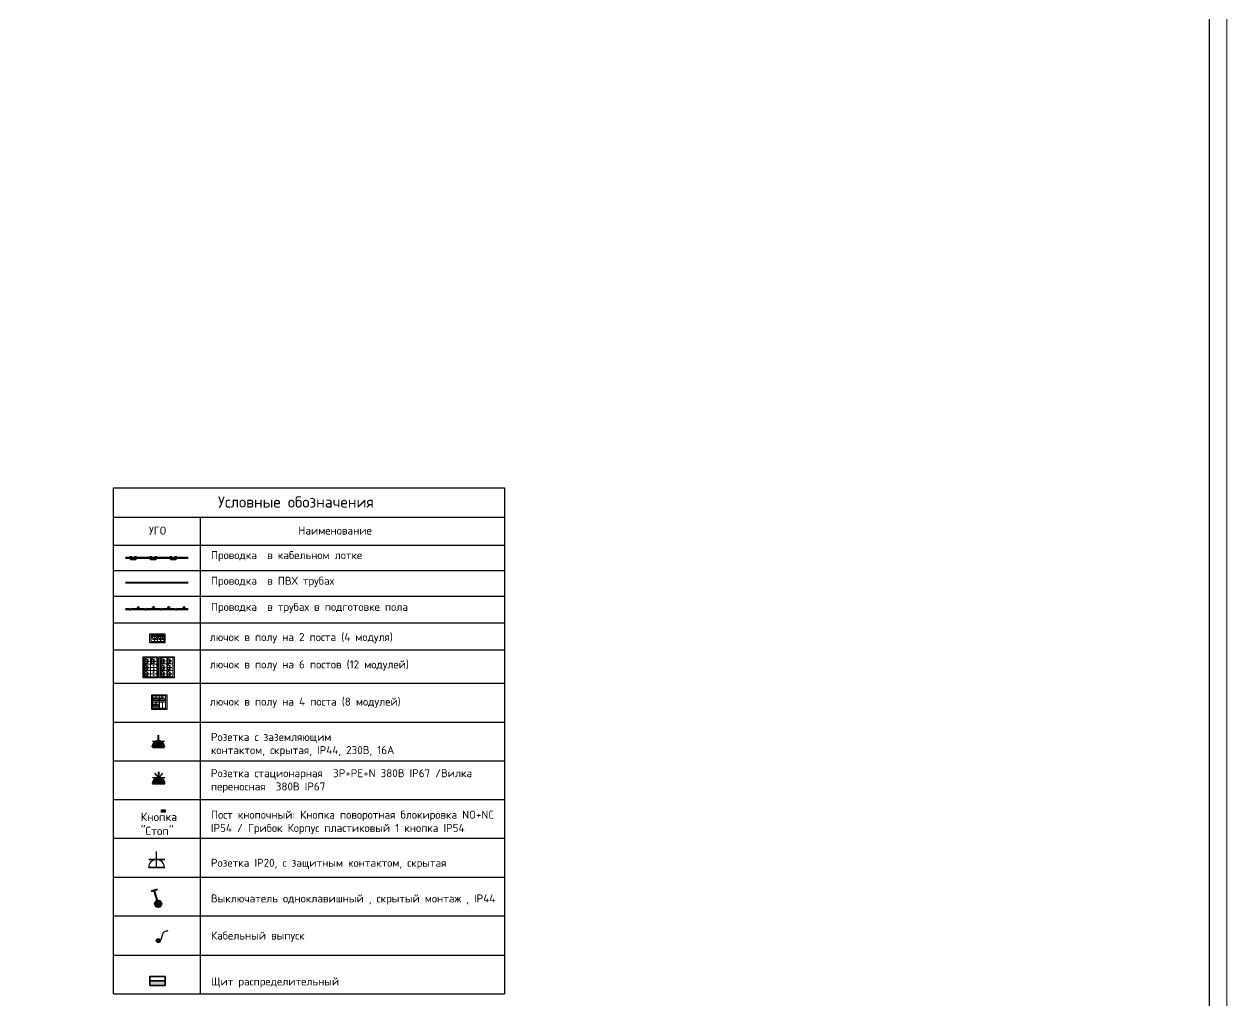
# Model space of a CAD drawing. Header units: millimetres. Extents: x -32 to 417638015, y -35 to 175284279.
# Drawn here: x 104809 to 138950, y 48876 to 76612 of the extents above; entities that cross this region are included whole.
import ezdxf
from ezdxf.enums import TextEntityAlignment as Align

# ---------------------------------------------------------------- set-up
doc = ezdxf.new("R2010")
doc.units = ezdxf.units.MM
for name, color, linetype in [('PDF _!!ОБН', 5, 'Continuous'), ('PDF __ЭМ_гофра', 5, 'Continuous'), ('PDF __ЭМ_Кабельный вывод', 1, 'Continuous'), ('PDF __ЭМ_Розетки быт', 5, 'Continuous'), ('PDF _SHTAMPS', 7, 'Continuous'), ('PDF _СС_розетки', 7, 'Continuous'), ('PDF _Текст', 7, 'Continuous'), ('PDF _ЭОМ_Щит', 5, 'Continuous'), ('RAMKA', 7, 'Continuous'), ('ВНУТРЯНКА', 1, 'Continuous')]:
    doc.layers.add(name, color=color, linetype=linetype)
for name, color, linetype, true_color in [('PDF __ЭМ_В полу', 7, 'Continuous', 0x952500), ('PDF __ЭМ_Лоток', 7, 'Continuous', 0x0000b8), ('PDF __ЭМ_розетки', 7, 'Continuous', 0x0000dd), ('PDF __ЭМ_Розетки комп', 7, 'Continuous', 0x545454), ('PDF _ЭОМ _розетки', 7, 'Continuous', 0xeb0000)]:
    doc.layers.add(name, color=color, linetype=linetype, true_color=true_color)
doc.layers.add('Электро', color=250, linetype='Continuous', lineweight=25)
doc.layers.add('ЭОМ_Кабель для СУП', color=150, linetype='Continuous', lineweight=9)
doc.styles.add('ELine', font='txt.shx')
doc.styles.add('PDF ISOCPEUR', font='isocpeur.ttf')
doc.styles.add('RAMKA', font='isocpeur.ttf', dxfattribs={"oblique": 15, "height": 5})
doc.styles.get("Standard").update_dxf_attribs({"font": 'arial.ttf'})
doc.linetypes.add('TRAY', pattern='A,12.119257,["_",ELine,S=4.5,R=90,X=0,Y=-1.555839],0.750382,["_",ELine,S=4.5,R=0,X=0,Y=-0.805849],1.314849,["_",ELine,S=4.5,R=0,X=0,Y=-0.805849],2.250029,["_",ELine,S=4.5,R=90,X=0,Y=-1.555839],13.565483', length=30)

# ---------------------------------------------------------------- blocks, each defined once
blk = doc.blocks.new('*U1106')
at = {"lineweight": 5, "transparency": 33554687}
blk.add_lwpolyline([(0, 0), (0, 841), (1189, 841), (1189, 0)], close=True, dxfattribs=at)
at = {"lineweight": 30, "transparency": 33554687}
blk.add_lwpolyline([(20, 5), (20, 836), (1184, 836), (1184, 5)], close=True, dxfattribs=at)
at = {"transparency": 33554687, "style": 'RAMKA', "oblique": 15, "width": 0.9}
for tag, height, p in [('СТРАНИЦА', 0.00025, (1184, 836)), ('ДАТА1', 2.5, (1059, 32.5)), ('ДАТА2', 2.5, (1059, 27.5)), ('СТАДИЯ', 2.5, (1141.5, 25)), ('ЛИСТ', 2.5, (1156.5, 25)), ('ЛИСТОВ', 2.5, (1174, 25)), ('ДАТА3', 2.5, (1059, 22.5)), ('ДАТА4', 2.5, (1059, 17.5)), ('ДАТА5', 2.5, (1059, 12.5)), ('ДАТА6', 2.5, (1059, 7.5))]:
    blk.add_attdef(tag, text='', height=height, dxfattribs=at).set_placement(p, align=Align.MIDDLE_CENTER)
at = {"transparency": 33554687, "style": 'RAMKA', "oblique": 15, "width": 0.9, "flags": 8}
blk.add_attdef('ШИФР', text='', height=5, dxfattribs=at).set_placement((1124, 55), align=Align.MIDDLE_CENTER)
at = {"transparency": 33554687, "style": 'RAMKA', "oblique": 15, "width": 0.9}
for tag, p in [('ДОЛЖНОСТЬ1', (1000, 32.5)), ('ФИО1', (1020, 32.5)), ('ДОЛЖНОСТЬ2', (1000, 27.5)), ('ФИО2', (1020, 27.5)), ('ДОЛЖНОСТЬ3', (1000, 22.5)), ('ФИО3', (1020, 22.5)), ('ДОЛЖНОСТЬ4', (1000, 17.5)), ('ФИО4', (1020, 17.5)), ('ДОЛЖНОСТЬ5', (1000, 12.5)), ('ФИО5', (1020, 12.5)), ('ДОЛЖНОСТЬ6', (1000, 7.5)), ('ФИО6', (1020, 7.5))]:
    blk.add_attdef(tag, text='', height=2.5, dxfattribs=at).set_placement(p, align=Align.MIDDLE_LEFT)
at = {"lineweight": 5, "transparency": 33554687, "oblique": 15, "width": 0.9}
for tag, flags, p in [('НАИМЕНОВАНИЕ', 128, (1099, 12.5)), ('КОМПАНИЯ', 150, (1159, 12.5)), ('КОМПЛЕКТ', 170, (1099, 27.5))]:
    blk.add_attdef(tag, text='', height=2.5, dxfattribs=dict(at, flags=flags)).set_placement(p, align=Align.MIDDLE_CENTER)
at = {"transparency": 33554687, "style": 'RAMKA', "oblique": 15, "width": 0.9, "flags": 8}
blk.add_attdef('ФОРМАТЛИСТА', text='', height=2.5, dxfattribs=at).set_placement((1155, 2.5), align=Align.MIDDLE_LEFT)
at = {"lineweight": 9, "transparency": 33554687, "oblique": 15, "width": 0.9, "flags": 26}
blk.add_attdef('ОБЪЕКТ', text='', height=2.5, dxfattribs=at).set_placement((1124, 42.5), align=Align.MIDDLE_CENTER)
blk = doc.blocks.new('Блок из 6 розеток .')
at = {"layer": 'PDF _СС_розетки', "linetype": 'Continuous', "lineweight": 20, "transparency": 33554687}
for points in [[(-391, 566), (-213, 566), (-213, 388), (-391, 388)], [(-391, 388), (-213, 388), (-213, 205), (-391, 205)], [(-391, 388), (-213, 388), (-213, 205), (-391, 205)], [(-391, 205), (-213, 205), (-213, 22), (-391, 22)]]:
    blk.add_lwpolyline(points, close=True, dxfattribs=at)
at = {"layer": 'PDF _ЭОМ _розетки', "color": 3, "linetype": 'Continuous', "lineweight": 25, "transparency": 33554687}
blk.add_lwpolyline([(0, 0), (-422, 0), (-422, 596), (0, 596)], close=True, dxfattribs=at)
at = {"layer": 'PDF _ЭОМ _розетки', "color": 7, "linetype": 'Continuous', "lineweight": 20, "transparency": 33554687}
for points in [[(-36, 388), (-213, 388), (-213, 566), (-36, 566)], [(-36, 205), (-213, 205), (-213, 388), (-36, 388)], [(-36, 22), (-213, 22), (-213, 205), (-36, 205)]]:
    blk.add_lwpolyline(points, close=True, dxfattribs=at)
at = {"layer": 'ВНУТРЯНКА', "color": 5, "lineweight": 30, "ltscale": 100, "transparency": 33554687}
for p, q in [((-307, 428), (-307, 555)), ((-307, 428), (-307, 555)), ((-307, 245), (-307, 373)), ((-307, 245), (-307, 373)), ((-129, 428), (-129, 555)), ((-129, 428), (-129, 555)), ((-129, 245), (-129, 373)), ((-129, 245), (-129, 373)), ((-307, 62), (-307, 190)), ((-307, 62), (-307, 190)), ((-129, 62), (-129, 190)), ((-129, 62), (-129, 190))]:
    blk.add_line(p, q, dxfattribs=at)
at = {"layer": 'Электро', "color": 5, "lineweight": 30, "transparency": 33554687}
for p, q in [((-240, 486), (-360, 486)), ((-240, 486), (-360, 486)), ((-240, 554), (-240, 419)), ((-240, 554), (-240, 419)), ((-240, 371), (-240, 236)), ((-240, 371), (-240, 236)), ((-62, 486), (-182, 486)), ((-62, 486), (-182, 486)), ((-62, 554), (-62, 419)), ((-62, 554), (-62, 419)), ((-62, 371), (-62, 236)), ((-62, 371), (-62, 236)), ((-240, 304), (-360, 304)), ((-240, 304), (-360, 304)), ((-240, 121), (-360, 121)), ((-240, 121), (-360, 121)), ((-240, 188), (-240, 53)), ((-240, 188), (-240, 53)), ((-62, 304), (-182, 304)), ((-62, 304), (-182, 304)), ((-62, 121), (-182, 121)), ((-62, 121), (-182, 121)), ((-62, 188), (-62, 53)), ((-62, 188), (-62, 53))]:
    blk.add_line(p, q, dxfattribs=at)
for centre in [(-240, 486), (-239, 486), (-240, 304), (-239, 304), (-62, 486), (-62, 486), (-62, 304), (-62, 304), (-240, 121), (-239, 121), (-62, 121), (-62, 121)]:
    blk.add_ellipse(centre, major_axis=(47.6, 47.6), ratio=1, start_param=0.787621, end_param=3.924768, dxfattribs=at)
blk = doc.blocks.new('Люк на 2 места')
at = {"layer": 'PDF _ЭОМ _розетки', "color": 3, "linetype": 'Continuous', "lineweight": 25, "transparency": 33554687}
blk.add_lwpolyline([(0, 255), (0, 0), (-422, 0), (-422, 255)], close=True, dxfattribs=at)
at = {"layer": 'PDF _ЭОМ _розетки', "color": 7, "linetype": 'Continuous', "lineweight": 20, "transparency": 33554687}
for points in [[(-213, 215), (-213, 37), (-391, 37), (-391, 215)], [(-36, 215), (-36, 37), (-213, 37), (-213, 215)]]:
    blk.add_lwpolyline(points, close=True, dxfattribs=at)
at = {"layer": 'ВНУТРЯНКА', "color": 5, "lineweight": 30, "ltscale": 100, "transparency": 33554687}
for p, q in [((-244, 147), (-372, 147)), ((-68, 147), (-195, 147))]:
    blk.add_line(p, q, dxfattribs=at)
at = {"layer": 'Электро', "color": 5, "lineweight": 30, "transparency": 33554687}
for p, q in [((-370, 80), (-236, 80)), ((-303, 80), (-303, 200)), ((-194, 80), (-59, 80)), ((-126, 80), (-126, 200))]:
    blk.add_line(p, q, dxfattribs=at)
at = {"layer": 'Электро', "color": 5, "lineweight": 30, "transparency": 33554687, "extrusion": (0, 0, -1)}
for centre in [(-303, 80), (-126, 80)]:
    blk.add_ellipse(centre, major_axis=(-47.6, -47.6), ratio=1, start_param=0.787621, end_param=3.924768, dxfattribs=at)
blk = doc.blocks.new('розетк для люка')
at = {"layer": 'ВНУТРЯНКА', "color": 5, "lineweight": 30, "ltscale": 100, "transparency": 33554687}
blk.add_line((-67, -59), (-67, 69), dxfattribs=at)
at = {"layer": 'Электро', "color": 5, "lineweight": 30, "transparency": 33554687}
for p, q in [((0, 0), (-120, 0)), ((0, 67), (0, -67))]:
    blk.add_line(p, q, dxfattribs=at)
blk.add_ellipse((0, 0), major_axis=(47.6, 47.6), ratio=1, start_param=0.787621, end_param=3.924768, dxfattribs=at)
blk = doc.blocks.new('Люк на 6 мест')
h = blk.add_hatch(color=256)
h.dxf.hatch_style = 1
h.paths.add_polyline_path([(-324, 435), (-324, 435), (-313, 443), (-289, 443), (-279, 435), (-279, 435), (-279, 423), (-324, 423)])
h = blk.add_hatch(color=256)
h.dxf.hatch_style = 1
h.paths.add_polyline_path([(-285, 516), (-285, 527), (-319, 527), (-319, 516)])
h = blk.add_hatch(color=256)
h.dxf.hatch_style = 1
h.paths.add_polyline_path([(-312, 335), (-312, 342), (-317, 342), (-317, 347), (-312, 347), (-312, 354), (-293, 354), (-292, 335)])
h = blk.add_hatch(color=256)
h.dxf.hatch_style = 1
h.paths.add_polyline_path([(-311, 243), (-311, 250), (-317, 250), (-317, 256), (-311, 256), (-311, 262), (-292, 262), (-292, 243)])
for p, q in [((-324, 423), (-324, 435)), ((-324, 435), (-324, 435)), ((-279, 423), (-324, 423)), ((-289, 443), (-297, 443)), ((-297, 443), (-297, 435)), ((-289, 435), (-289, 443)), ((-289, 435), (-279, 435)), ((-279, 435), (-279, 423))]:
    blk.add_line(p, q)
for points in [[(-215, 477), (-388, 477), (-388, 566), (-215, 566)], [(-215, 388), (-388, 388), (-388, 477), (-215, 477)], [(-215, 299), (-388, 299), (-388, 388), (-215, 388)], [(-285, 527), (-285, 516), (-319, 516), (-319, 527)], [(-216, 205), (-389, 205), (-388, 299), (-215, 299)]]:
    blk.add_lwpolyline(points, close=True)
for points in [[(-312, 347), (-317, 347), (-317, 342), (-312, 342)], [(-293, 354), (-292, 335), (-312, 335), (-312, 342)], [(-312, 347), (-312, 354), (-293, 354)], [(-311, 256), (-317, 256), (-317, 250), (-311, 250)], [(-292, 262), (-292, 243), (-311, 243), (-311, 250)], [(-311, 256), (-311, 262), (-292, 262)]]:
    blk.add_lwpolyline(points)
at = {"layer": 'PDF _СС_розетки', "linetype": 'Continuous', "lineweight": 20, "transparency": 33554687}
for points in [[(-391, 566), (-213, 566), (-213, 388), (-391, 388)], [(-391, 388), (-213, 388), (-213, 205), (-391, 205)], [(-391, 388), (-213, 388), (-213, 205), (-391, 205)], [(-391, 205), (-213, 205), (-213, 22), (-391, 22)]]:
    blk.add_lwpolyline(points, close=True, dxfattribs=at)
at = {"layer": 'PDF _ЭОМ _розетки', "color": 3, "linetype": 'Continuous', "lineweight": 25, "transparency": 33554687}
blk.add_lwpolyline([(0, 0), (-422, 0), (-422, 596), (0, 596)], close=True, dxfattribs=at)
at = {"layer": 'PDF _ЭОМ _розетки', "color": 7, "linetype": 'Continuous', "lineweight": 20, "transparency": 33554687}
for points in [[(-36, 388), (-213, 388), (-213, 566), (-36, 566)], [(-36, 205), (-213, 205), (-213, 388), (-36, 388)], [(-36, 22), (-213, 22), (-213, 205), (-36, 205)]]:
    blk.add_lwpolyline(points, close=True, dxfattribs=at)
at = {"layer": 'ВНУТРЯНКА', "color": 5, "lineweight": 30, "ltscale": 100, "transparency": 33554687}
for p, q in [((-129, 245), (-129, 373)), ((-129, 245), (-129, 373)), ((-307, 62), (-307, 190)), ((-307, 62), (-307, 190)), ((-129, 62), (-129, 190))]:
    blk.add_line(p, q, dxfattribs=at)
at = {"layer": 'ВНУТРЯНКА', "color": 1, "lineweight": 30, "ltscale": 100, "transparency": 33554687}
blk.add_line((-129, 62), (-129, 190), dxfattribs=at)
at = {"layer": 'Электро', "color": 5, "lineweight": 30, "transparency": 33554687}
for p, q in [((-62, 371), (-62, 236)), ((-62, 371), (-62, 236)), ((-240, 121), (-360, 121)), ((-240, 121), (-360, 121)), ((-240, 188), (-240, 53)), ((-62, 304), (-182, 304)), ((-62, 304), (-182, 304)), ((-62, 121), (-182, 121)), ((-62, 188), (-62, 53))]:
    blk.add_line(p, q, dxfattribs=at)
at = {"layer": 'Электро', "color": 1, "lineweight": 30, "transparency": 33554687}
for p, q in [((-240, 188), (-240, 53)), ((-62, 121), (-182, 121)), ((-62, 188), (-62, 53))]:
    blk.add_line(p, q, dxfattribs=at)
at = {"layer": 'Электро', "color": 5, "lineweight": 30, "transparency": 33554687}
for centre in [(-62, 304), (-62, 304), (-240, 121), (-239, 121), (-62, 121)]:
    blk.add_ellipse(centre, major_axis=(47.6, 47.6), ratio=1, start_param=0.787621, end_param=3.924768, dxfattribs=at)
at = {"layer": 'Электро', "color": 1, "lineweight": 30, "transparency": 33554687}
blk.add_ellipse((-62, 121), major_axis=(47.6, 47.6), ratio=1, start_param=0.787621, end_param=3.924768, dxfattribs=at)
at = {"color": 5, "linetype": 'TRAY', "lineweight": 53, "transparency": 33554687}
blk.add_blockref('розетк для люка', (-62, 480), dxfattribs=at)
blk = doc.blocks.new('Блок из 4 розеток')
for points in [[(-209, 203), (-124, 203), (-124, 34), (-209, 34)], [(-124, 203), (-39, 203), (-39, 34), (-124, 34)]]:
    blk.add_lwpolyline(points, close=True)
at = {"layer": 'PDF _ЭОМ _розетки', "color": 3, "linetype": 'Continuous', "lineweight": 25, "transparency": 33554687}
blk.add_lwpolyline([(0, 0), (-422, 0), (-422, 415), (0, 415)], close=True, dxfattribs=at)
at = {"layer": 'PDF _ЭОМ _розетки', "color": 7, "linetype": 'Continuous', "lineweight": 20, "transparency": 33554687}
for points in [[(-213, 385), (-213, 207), (-391, 207), (-391, 385)], [(-36, 385), (-36, 207), (-213, 207), (-213, 385)], [(-213, 207), (-213, 29), (-391, 29), (-391, 207)], [(-36, 207), (-36, 29), (-213, 29), (-213, 207)]]:
    blk.add_lwpolyline(points, close=True, dxfattribs=at)
at = {"layer": 'ВНУТРЯНКА', "color": 5, "lineweight": 30, "ltscale": 100, "transparency": 33554687}
for p, q in [((-244, 317), (-372, 317)), ((-244, 139), (-372, 139)), ((-68, 317), (-195, 317))]:
    blk.add_line(p, q, dxfattribs=at)
at = {"layer": 'Электро', "color": 5, "lineweight": 30, "transparency": 33554687}
for p, q in [((-303, 250), (-303, 370)), ((-126, 250), (-126, 370)), ((-370, 250), (-236, 250)), ((-370, 72), (-236, 72)), ((-303, 72), (-303, 192)), ((-194, 250), (-59, 250))]:
    blk.add_line(p, q, dxfattribs=at)
at = {"layer": 'Электро', "color": 5, "lineweight": 30, "transparency": 33554687, "extrusion": (0, 0, -1)}
for centre in [(-303, 250), (-303, 72), (-126, 250)]:
    blk.add_ellipse(centre, major_axis=(-47.6, -47.6), ratio=1, start_param=0.787621, end_param=3.924768, dxfattribs=at)

msp = doc.modelspace()

# ---------------------------------------------------------------- linework, layer by layer
at = {"layer": 'PDF _!!ОБН', "lineweight": 40}
for points in [[(108415, 51996), (108504, 52021)], [(108592, 51716), (108504, 52021), (108592, 52051)]]:
    msp.add_lwpolyline(points, dxfattribs=at)
at = {"layer": 'PDF _!!ОБН', "lineweight": 0}
for points in [[(108542, 51678), (108698, 51678), (108542, 51678)], [(108554, 51691), (108686, 51691), (108554, 51691)], [(108580, 51712), (108660, 51712), (108580, 51712)]]:
    msp.add_lwpolyline(points, dxfattribs=at)
at = {"layer": 'PDF _!!ОБН', "lineweight": 40}
msp.add_circle((108616, 51634), 91, dxfattribs=at)
at = {"layer": 'PDF _!!ОБН', "transparency": 33554559}
for points in [[(108533, 51661), (108707, 51661), (108529, 51649)], [(108707, 51661), (108529, 51649), (108707, 51649)], [(108529, 51649), (108707, 51649), (108529, 51644)], [(108707, 51649), (108529, 51644), (108711, 51644)], [(108529, 51644), (108711, 51644), (108529, 51632)], [(108711, 51644), (108529, 51632), (108711, 51632)], [(108529, 51632), (108711, 51632), (108529, 51627)], [(108711, 51632), (108529, 51627), (108711, 51627)], [(108529, 51627), (108711, 51627), (108529, 51615)], [(108711, 51627), (108529, 51615), (108707, 51615)], [(108529, 51615), (108707, 51615), (108533, 51610)], [(108542, 51678), (108698, 51678), (108533, 51665)], [(108698, 51678), (108533, 51665), (108703, 51665)], [(108533, 51665), (108703, 51665), (108533, 51661)], [(108703, 51665), (108533, 51661), (108707, 51661)], [(108707, 51615), (108533, 51610), (108707, 51610)], [(108533, 51610), (108707, 51610), (108533, 51598)], [(108707, 51610), (108533, 51598), (108703, 51598)], [(108533, 51598), (108703, 51598), (108537, 51593)], [(108703, 51598), (108537, 51593), (108703, 51593)], [(108537, 51593), (108703, 51593), (108542, 51585)], [(108554, 51691), (108686, 51691), (108542, 51678)], [(108686, 51691), (108542, 51678), (108698, 51678)], [(108698, 51678), (108542, 51678), (108542, 51678)], [(108703, 51593), (108542, 51585), (108698, 51585)], [(108542, 51585), (108698, 51585), (108546, 51577)], [(108698, 51585), (108546, 51577), (108694, 51577)], [(108546, 51577), (108694, 51577), (108554, 51568)], [(108563, 51704), (108673, 51704), (108554, 51691)], [(108673, 51704), (108554, 51691), (108686, 51691)], [(108686, 51691), (108554, 51691), (108554, 51691)], [(108694, 51577), (108554, 51568), (108686, 51568)], [(108554, 51568), (108686, 51568), (108559, 51564)], [(108686, 51568), (108559, 51564), (108681, 51564)], [(108559, 51564), (108681, 51564), (108567, 51555)], [(108563, 51704), (108563, 51704), (108673, 51704)], [(108563, 51704), (108673, 51704), (108567, 51704)], [(108580, 51712), (108660, 51712), (108567, 51704)], [(108660, 51712), (108567, 51704), (108673, 51704)], [(108681, 51564), (108567, 51555), (108673, 51555)], [(108567, 51555), (108673, 51555), (108571, 51551)], [(108673, 51555), (108571, 51551), (108669, 51551)], [(108592, 51716), (108643, 51716), (108580, 51712)], [(108643, 51716), (108580, 51712), (108660, 51712)], [(108660, 51712), (108580, 51712), (108580, 51712)], [(108592, 51716), (108592, 51716), (108643, 51716)], [(108592, 51716), (108643, 51716), (108597, 51716)], [(108609, 51720), (108631, 51720), (108597, 51716)], [(108631, 51720), (108597, 51716), (108643, 51716)], [(108614, 51720), (108609, 51720), (108631, 51720)], [(108571, 51551), (108669, 51551), (108580, 51547)], [(108669, 51551), (108580, 51547), (108656, 51547)], [(108580, 51547), (108656, 51547), (108588, 51547)], [(108656, 51547), (108588, 51547), (108652, 51547)], [(108588, 51547), (108652, 51547), (108597, 51543)], [(108652, 51547), (108597, 51543), (108639, 51543)], [(108639, 51543), (108597, 51543), (108609, 51543)], [(108639, 51543), (108635, 51543), (108609, 51543)], [(108635, 51543), (108609, 51543), (108618, 51538)]]:
    msp.add_solid(points, dxfattribs=at)
at = {"layer": 'PDF __ЭМ_В полу', "lineweight": 60}
for points in [[(107691, 60001), (107805, 60001)], [(107864, 60022), (107839, 60001), (107813, 59975)], [(107873, 60001), (108055, 60001), (108237, 60001)], [(108296, 60022), (108271, 60001), (108245, 59975)], [(108305, 60001), (108487, 60001), (108669, 60001)], [(108728, 60022), (108703, 60001), (108677, 59975)], [(108736, 60001), (108918, 60001), (109100, 60001)], [(109160, 60022), (109134, 60001), (109109, 59975)], [(109168, 60001), (109350, 60001), (109465, 60001)]]:
    msp.add_lwpolyline(points, dxfattribs=at)
for centre in [(108053, 60033), (108484, 60033), (108916, 60033), (109348, 60033)]:
    msp.add_circle(centre, 23.3, dxfattribs=at)
at = {"layer": 'PDF __ЭМ_гофра', "lineweight": 40}
msp.add_lwpolyline([(107691, 60759), (109464, 60759)], dxfattribs=at)
at = {"layer": 'PDF __ЭМ_Кабельный вывод', "lineweight": 30}
msp.add_lwpolyline([(108891, 50863, 0.121411), (108796, 50838, 0.13816), (108734, 50775)], format="xyb", dxfattribs=at)
msp.add_circle((108619, 50590), 57.2, dxfattribs=at)
for centre, radius, start, end in [((108585, 50751), 163, 280.4161, 300.846), ((108610, 50713), 121, 300.8432, 324.9253), ((108636, 50692), 86.8, 324.9292, 7.3651), ((108839, 50717), 116, 151.1734, 187.3638)]:
    msp.add_arc(centre, radius, start, end, dxfattribs=at)
at = {"layer": 'PDF __ЭМ_Кабельный вывод', "transparency": 33554559}
for points in [[(108566, 50609), (108642, 50533), (108561, 50605)], [(108642, 50533), (108561, 50605), (108638, 50529)], [(108561, 50605), (108638, 50529), (108561, 50601)], [(108638, 50529), (108561, 50601), (108629, 50529)], [(108561, 50601), (108629, 50529), (108561, 50592)], [(108629, 50529), (108561, 50592), (108625, 50529)], [(108561, 50592), (108625, 50529), (108561, 50588)], [(108625, 50529), (108561, 50588), (108621, 50529)], [(108561, 50588), (108621, 50529), (108561, 50584)], [(108621, 50529), (108561, 50584), (108617, 50529)], [(108561, 50584), (108617, 50529), (108561, 50575)], [(108617, 50529), (108561, 50575), (108608, 50529)], [(108561, 50575), (108608, 50529), (108561, 50571)], [(108608, 50529), (108561, 50571), (108604, 50529)], [(108561, 50571), (108604, 50529), (108561, 50567)], [(108604, 50529), (108561, 50567), (108600, 50533)], [(108561, 50567), (108600, 50533), (108566, 50559)], [(108570, 50622), (108650, 50537), (108566, 50614)], [(108650, 50537), (108566, 50614), (108646, 50533)], [(108566, 50614), (108646, 50533), (108566, 50609)], [(108646, 50533), (108566, 50609), (108642, 50533)], [(108600, 50533), (108566, 50559), (108591, 50533)], [(108566, 50559), (108591, 50533), (108570, 50554)], [(108574, 50626), (108655, 50542), (108570, 50622)], [(108655, 50542), (108570, 50622), (108650, 50537)], [(108591, 50533), (108570, 50554), (108587, 50537)], [(108587, 50537), (108570, 50554), (108574, 50550)], [(108578, 50630), (108659, 50546), (108574, 50626)], [(108659, 50546), (108574, 50626), (108655, 50542)], [(108587, 50537), (108583, 50542), (108574, 50550)], [(108583, 50542), (108574, 50550), (108574, 50546)], [(108583, 50630), (108663, 50550), (108578, 50630)], [(108663, 50550), (108578, 50630), (108659, 50546)], [(108587, 50635), (108667, 50554), (108583, 50630)], [(108667, 50554), (108583, 50630), (108663, 50550)], [(108591, 50639), (108672, 50559), (108587, 50635)], [(108672, 50559), (108587, 50635), (108667, 50554)], [(108595, 50643), (108672, 50563), (108591, 50639)], [(108672, 50563), (108591, 50639), (108672, 50559)], [(108600, 50643), (108676, 50567), (108595, 50643)], [(108676, 50567), (108595, 50643), (108672, 50563)], [(108608, 50643), (108676, 50575), (108600, 50643)], [(108676, 50575), (108600, 50643), (108676, 50567)], [(108612, 50643), (108676, 50580), (108608, 50643)], [(108676, 50580), (108608, 50643), (108676, 50575)], [(108617, 50647), (108676, 50584), (108612, 50643)], [(108676, 50584), (108612, 50643), (108676, 50580)], [(108625, 50647), (108676, 50592), (108617, 50647)], [(108676, 50592), (108617, 50647), (108676, 50584)], [(108629, 50643), (108676, 50597), (108625, 50647)], [(108676, 50597), (108625, 50647), (108676, 50592)], [(108633, 50643), (108676, 50601), (108629, 50643)], [(108676, 50601), (108629, 50643), (108676, 50597)], [(108638, 50643), (108672, 50609), (108633, 50643)], [(108672, 50609), (108633, 50643), (108676, 50601)], [(108646, 50639), (108672, 50614), (108638, 50643)], [(108672, 50614), (108638, 50643), (108672, 50609)], [(108650, 50639), (108667, 50618), (108646, 50639)], [(108667, 50618), (108646, 50639), (108672, 50614)], [(108655, 50635), (108667, 50622), (108650, 50639)], [(108667, 50622), (108650, 50639), (108667, 50618)], [(108659, 50630), (108655, 50635), (108667, 50622)]]:
    msp.add_solid(points, dxfattribs=at)
at = {"layer": 'PDF __ЭМ_Лоток', "lineweight": 60}
for points in [[(107691, 61461), (107839, 61461), (107839, 61508)], [(107974, 61508), (107974, 61461), (107974, 61415), (107907, 61415), (107839, 61415), (107839, 61461), (107907, 61461), (107953, 61461), (108182, 61461), (108406, 61461), (108406, 61508)], [(108546, 61508), (108546, 61461), (108546, 61415), (108474, 61415), (108406, 61415), (108406, 61461), (108474, 61461), (108520, 61461), (108749, 61461), (108978, 61461), (108978, 61508)], [(109113, 61508), (109113, 61461), (109113, 61415), (109045, 61415), (108978, 61415), (108978, 61461), (109045, 61461), (109088, 61461), (109316, 61461), (109465, 61461)]]:
    msp.add_lwpolyline(points, dxfattribs=at)
at = {"layer": 'PDF __ЭМ_розетки', "lineweight": 30}
for points in [[(108571, 52663), (108571, 52892), (108571, 53116)], [(108347, 52663), (108800, 52663), (108347, 52663)], [(108571, 52663), (108571, 52892)]]:
    msp.add_lwpolyline(points, dxfattribs=at)
msp.add_lwpolyline([(108347, 52892), (108800, 52892)], close=True, dxfattribs=at)
msp.add_arc((108569, 52665), 226, 0.0003, 179.9997, dxfattribs=at)
at = {"layer": 'PDF __ЭМ_Розетки быт', "lineweight": 40}
for points in [[(108622, 56253), (108622, 56422)], [(108453, 56079), (108796, 56079)]]:
    msp.add_lwpolyline(points, dxfattribs=at)
at = {"layer": 'PDF __ЭМ_Розетки быт', "lineweight": 30}
msp.add_lwpolyline([(108453, 56253), (108796, 56253)], dxfattribs=at)
at = {"layer": 'PDF __ЭМ_Розетки быт', "color": 5, "lineweight": 30}
for points in [[(108736, 55339), (108631, 55207), (108520, 55339)], [(108800, 55207), (108457, 55207)]]:
    msp.add_lwpolyline(points, dxfattribs=at)
at = {"layer": 'PDF __ЭМ_Розетки быт', "color": 5, "lineweight": 40}
for points in [[(108631, 55207), (108631, 55381)], [(108800, 55038), (108457, 55038)]]:
    msp.add_lwpolyline(points, dxfattribs=at)
at = {"layer": 'PDF __ЭМ_Розетки быт', "lineweight": 40}
msp.add_arc((108620, 56082), 171, 359.9992, 180.0008, dxfattribs=at)
at = {"layer": 'PDF __ЭМ_Розетки быт', "color": 5, "lineweight": 40}
msp.add_arc((108628, 55040), 171, 359.9992, 180.0008, dxfattribs=at)
at = {"layer": 'PDF __ЭМ_Розетки быт', "transparency": 33554559}
for points in [[(108453, 56079), (108796, 56079), (108457, 56113)], [(108457, 56113), (108791, 56113), (108465, 56147)], [(108796, 56079), (108457, 56113), (108791, 56113)], [(108465, 56147), (108783, 56147), (108482, 56177)], [(108791, 56113), (108465, 56147), (108783, 56147)], [(108482, 56177), (108766, 56177), (108504, 56202)], [(108783, 56147), (108482, 56177), (108766, 56177)], [(108504, 56202), (108745, 56202), (108529, 56223)], [(108766, 56177), (108504, 56202), (108745, 56202)], [(108529, 56223), (108719, 56223), (108559, 56240)], [(108745, 56202), (108529, 56223), (108719, 56223)], [(108690, 56240), (108559, 56240), (108592, 56249)], [(108719, 56223), (108559, 56240), (108690, 56240)], [(108656, 56249), (108592, 56249), (108622, 56253)], [(108690, 56240), (108656, 56249), (108592, 56249)]]:
    msp.add_solid(points, dxfattribs=at)
at = {"layer": 'PDF __ЭМ_Розетки быт', "color": 5, "transparency": 33554559}
for points in [[(108800, 55038), (108457, 55038), (108796, 55072)], [(108457, 55038), (108796, 55072), (108461, 55072)], [(108796, 55072), (108461, 55072), (108787, 55106)], [(108461, 55072), (108787, 55106), (108470, 55106)], [(108787, 55106), (108470, 55106), (108770, 55135)], [(108470, 55106), (108770, 55135), (108487, 55135)], [(108770, 55135), (108487, 55135), (108749, 55161)], [(108487, 55135), (108749, 55161), (108508, 55161)], [(108749, 55161), (108508, 55161), (108724, 55182)], [(108508, 55161), (108724, 55182), (108533, 55182)], [(108724, 55182), (108533, 55182), (108694, 55195)], [(108533, 55182), (108694, 55195), (108563, 55195)], [(108563, 55195), (108597, 55207), (108660, 55207)], [(108563, 55195), (108694, 55195), (108660, 55207)], [(108597, 55207), (108660, 55207), (108631, 55207)]]:
    msp.add_solid(points, dxfattribs=at)
at = {"layer": 'PDF __ЭМ_Розетки комп', "color": 5, "lineweight": 30}
msp.add_lwpolyline([(108708, 54305), (108810, 54305), (108810, 54233), (108708, 54233)], close=True, dxfattribs=at)
at = {"layer": 'PDF __ЭМ_Розетки комп', "lineweight": 0}
for points in [[(108780, 54297), (108738, 54297), (108780, 54297)], [(108780, 54297), (108759, 54297), (108780, 54297)], [(108784, 54293), (108771, 54293), (108784, 54293)], [(108733, 54255), (108725, 54255), (108733, 54255)], [(108780, 54242), (108767, 54242), (108780, 54242)], [(108784, 54246), (108776, 54246), (108784, 54246)], [(108788, 54255), (108784, 54255), (108788, 54255)]]:
    msp.add_lwpolyline(points, dxfattribs=at)
at = {"layer": 'PDF __ЭМ_Розетки комп', "color": 5, "lineweight": 25}
for radius in [36, 27.5]:
    msp.add_circle((108757, 54269), radius, dxfattribs=at)
at = {"layer": 'PDF __ЭМ_Розетки комп', "transparency": 33554559}
for points in [[(108733, 54293), (108738, 54288), (108729, 54288)], [(108729, 54288), (108738, 54288), (108738, 54288)], [(108738, 54288), (108738, 54288), (108729, 54288)], [(108738, 54288), (108729, 54288), (108733, 54284)], [(108729, 54288), (108733, 54284), (108729, 54284)], [(108738, 54297), (108746, 54293), (108733, 54293)], [(108742, 54293), (108742, 54293), (108733, 54293)], [(108742, 54293), (108733, 54293), (108746, 54293)], [(108733, 54293), (108742, 54293), (108742, 54293)], [(108742, 54293), (108742, 54293), (108733, 54293)], [(108742, 54293), (108733, 54293), (108738, 54288)], [(108742, 54301), (108780, 54297), (108738, 54297)], [(108738, 54297), (108780, 54297), (108780, 54297)], [(108750, 54297), (108750, 54297), (108738, 54297)], [(108750, 54297), (108738, 54297), (108755, 54297)], [(108750, 54297), (108738, 54297), (108746, 54293)], [(108750, 54301), (108771, 54301), (108742, 54301)], [(108771, 54301), (108742, 54301), (108780, 54297)], [(108755, 54301), (108767, 54301), (108750, 54301)], [(108767, 54301), (108750, 54301), (108771, 54301)], [(108763, 54301), (108755, 54301), (108767, 54301)], [(108759, 54297), (108780, 54297), (108767, 54297)], [(108780, 54297), (108767, 54297), (108780, 54293)], [(108767, 54297), (108780, 54293), (108771, 54293)], [(108784, 54293), (108784, 54293), (108771, 54293)], [(108784, 54293), (108771, 54293), (108780, 54293)], [(108771, 54293), (108784, 54293), (108776, 54293)], [(108784, 54293), (108776, 54293), (108788, 54288)], [(108776, 54293), (108788, 54288), (108780, 54288)], [(108780, 54288), (108788, 54288), (108788, 54288)], [(108788, 54288), (108788, 54288), (108780, 54288)], [(108788, 54288), (108780, 54288), (108788, 54284)], [(108780, 54288), (108788, 54284), (108780, 54284)], [(108729, 54284), (108733, 54280), (108725, 54280)], [(108725, 54280), (108733, 54280), (108733, 54280)], [(108733, 54280), (108733, 54280), (108725, 54280)], [(108733, 54280), (108725, 54280), (108733, 54276)], [(108725, 54280), (108733, 54276), (108725, 54276)], [(108725, 54276), (108733, 54276), (108733, 54276)], [(108733, 54276), (108733, 54276), (108725, 54276)], [(108733, 54276), (108725, 54276), (108729, 54267)], [(108725, 54276), (108729, 54267), (108725, 54267)], [(108729, 54267), (108725, 54267), (108733, 54263)], [(108725, 54267), (108733, 54263), (108725, 54263)], [(108725, 54263), (108733, 54263), (108733, 54263)], [(108733, 54263), (108733, 54263), (108725, 54263)], [(108733, 54263), (108725, 54263), (108733, 54259)], [(108725, 54263), (108733, 54259), (108725, 54259)], [(108733, 54259), (108725, 54259), (108733, 54255)], [(108725, 54259), (108733, 54255), (108725, 54255)], [(108725, 54255), (108733, 54255), (108729, 54255)], [(108733, 54284), (108729, 54284), (108733, 54280)], [(108733, 54255), (108729, 54255), (108738, 54250)], [(108729, 54255), (108738, 54250), (108729, 54250)], [(108729, 54250), (108738, 54250), (108738, 54250)], [(108738, 54250), (108738, 54250), (108729, 54250)], [(108738, 54250), (108729, 54250), (108742, 54246)], [(108729, 54250), (108742, 54246), (108733, 54246)], [(108733, 54246), (108742, 54246), (108742, 54246)], [(108742, 54246), (108742, 54246), (108733, 54246)], [(108746, 54246), (108746, 54246), (108733, 54246)], [(108746, 54246), (108733, 54246), (108742, 54246)], [(108746, 54246), (108733, 54246), (108750, 54242)], [(108733, 54246), (108750, 54242), (108738, 54242)], [(108755, 54242), (108755, 54242), (108738, 54242)], [(108755, 54242), (108738, 54242), (108750, 54242)], [(108738, 54242), (108780, 54242), (108780, 54242)], [(108780, 54242), (108780, 54242), (108738, 54242)], [(108780, 54242), (108738, 54242), (108771, 54238)], [(108738, 54242), (108771, 54238), (108742, 54238)], [(108771, 54238), (108742, 54238), (108767, 54238)], [(108742, 54238), (108767, 54238), (108750, 54238)], [(108767, 54238), (108750, 54238), (108763, 54233)], [(108750, 54238), (108763, 54233), (108755, 54233)], [(108767, 54242), (108780, 54242), (108759, 54242)], [(108771, 54246), (108780, 54242), (108767, 54242)], [(108776, 54246), (108784, 54246), (108771, 54246)], [(108780, 54246), (108780, 54246), (108771, 54246)], [(108780, 54246), (108771, 54246), (108784, 54246)], [(108780, 54246), (108771, 54246), (108780, 54242)], [(108780, 54250), (108784, 54246), (108776, 54246)], [(108788, 54284), (108780, 54284), (108788, 54280)], [(108780, 54284), (108788, 54280), (108784, 54280)], [(108784, 54255), (108788, 54255), (108780, 54255)], [(108788, 54255), (108780, 54255), (108788, 54250)], [(108780, 54255), (108788, 54250), (108780, 54250)], [(108780, 54250), (108788, 54250), (108788, 54250)], [(108788, 54250), (108788, 54250), (108780, 54250)], [(108788, 54250), (108780, 54250), (108784, 54246)], [(108793, 54280), (108793, 54280), (108784, 54280)], [(108793, 54280), (108784, 54280), (108788, 54280)], [(108793, 54280), (108784, 54280), (108793, 54276)], [(108784, 54280), (108793, 54276), (108784, 54276)], [(108784, 54276), (108793, 54276), (108793, 54276)], [(108793, 54276), (108793, 54276), (108784, 54276)], [(108793, 54276), (108784, 54276), (108793, 54267)], [(108784, 54276), (108793, 54267), (108784, 54267)], [(108793, 54267), (108784, 54267), (108793, 54263)], [(108784, 54267), (108793, 54263), (108784, 54263)], [(108784, 54263), (108793, 54263), (108793, 54263)], [(108793, 54263), (108793, 54263), (108784, 54263)], [(108793, 54263), (108784, 54263), (108793, 54259)], [(108784, 54263), (108793, 54259), (108784, 54259)], [(108793, 54259), (108784, 54259), (108788, 54255)], [(108784, 54259), (108788, 54255), (108784, 54255)]]:
    msp.add_solid(points, dxfattribs=at)
at = {"layer": 'PDF __ЭМ_Розетки комп', "color": 1, "transparency": 33554559}
for points in [[(108738, 54288), (108780, 54284), (108733, 54284)], [(108742, 54293), (108780, 54288), (108738, 54288)], [(108780, 54288), (108738, 54288), (108780, 54284)], [(108746, 54293), (108776, 54293), (108742, 54293)], [(108776, 54293), (108742, 54293), (108780, 54288)], [(108750, 54297), (108771, 54293), (108746, 54293)], [(108771, 54293), (108746, 54293), (108776, 54293)], [(108755, 54297), (108767, 54297), (108750, 54297)], [(108767, 54297), (108750, 54297), (108771, 54293)], [(108759, 54297), (108755, 54297), (108767, 54297)], [(108733, 54276), (108784, 54267), (108729, 54267)], [(108784, 54267), (108729, 54267), (108784, 54263)], [(108729, 54267), (108784, 54263), (108733, 54263)], [(108780, 54284), (108733, 54284), (108784, 54280)], [(108733, 54284), (108784, 54280), (108733, 54280)], [(108784, 54280), (108733, 54280), (108784, 54276)], [(108733, 54280), (108784, 54276), (108733, 54276)], [(108784, 54276), (108733, 54276), (108784, 54267)], [(108784, 54263), (108733, 54263), (108784, 54259)], [(108733, 54263), (108784, 54259), (108733, 54259)], [(108784, 54259), (108733, 54259), (108780, 54255)], [(108733, 54259), (108780, 54255), (108733, 54255)], [(108780, 54255), (108733, 54255), (108780, 54250)], [(108733, 54255), (108780, 54250), (108738, 54250)], [(108780, 54250), (108738, 54250), (108776, 54246)], [(108738, 54250), (108776, 54246), (108742, 54246)], [(108776, 54246), (108742, 54246), (108771, 54246)], [(108742, 54246), (108771, 54246), (108746, 54246)], [(108771, 54246), (108746, 54246), (108767, 54242)], [(108746, 54246), (108767, 54242), (108750, 54242)], [(108767, 54242), (108750, 54242), (108759, 54242)], [(108750, 54242), (108759, 54242), (108755, 54242)]]:
    msp.add_solid(points, dxfattribs=at)
at = {"layer": 'PDF _SHTAMPS', "lineweight": 25}
for points in [[(107352, 49074), (107352, 51077), (107352, 63443), (118447, 63443)], [(118447, 63443), (118447, 49074)], [(107352, 62613), (118447, 62613)], [(109803, 62613), (109803, 49074)], [(107352, 61821), (118447, 61821)], [(107352, 61093), (118447, 61093)], [(107352, 60365), (118447, 60365)], [(107352, 59607), (118447, 59607)], [(107352, 58849), (118447, 58849)], [(107352, 57901), (118447, 57901)], [(107352, 56788), (118447, 56788)], [(107352, 55691), (118447, 55691)], [(107352, 54595), (118447, 54595)], [(107352, 53494), (118447, 53494)], [(107352, 52393), (118447, 52393)], [(107352, 51293), (118447, 51293)], [(107352, 50175), (118447, 50175)], [(107352, 49074), (118447, 49074)]]:
    msp.add_lwpolyline(points, dxfattribs=at)
at = {"layer": 'PDF _ЭОМ_Щит', "lineweight": 35}
msp.add_lwpolyline([(108814, 49571), (108814, 49317), (108382, 49317), (108382, 49571)], close=True, dxfattribs=at)
msp.add_lwpolyline([(108382, 49444), (108814, 49444)], dxfattribs=at)
at = {"layer": 'PDF _ЭОМ_Щит', "transparency": 33554559}
for points in [[(108382, 49317), (108814, 49317), (108382, 49444)], [(108814, 49317), (108382, 49444), (108814, 49444)]]:
    msp.add_solid(points, dxfattribs=at)

# ---------------------------------------------------------------- block references
at = {"layer": 'RAMKA', "transparency": 33554687, "xscale": 100, "yscale": 100, "zscale": 100}
msp.add_blockref('*U1106', (20050, 20248), dxfattribs=at)
at = {"layer": 'ЭОМ_Кабель для СУП', "color": 217, "linetype": 'ByBlock', "lineweight": 40, "true_color": 0x93278f, "transparency": 33554687, "rotation": 180}
for name, p in [('Люк на 2 места', (108383, 59299)), ('Люк на 6 мест', (108186, 58643)), ('Блок из 6 розеток .', (108644, 58649))]:
    msp.add_blockref(name, p, dxfattribs=at)
at = {"layer": 'ЭОМ_Кабель для СУП', "color": 217, "linetype": 'ByBlock', "lineweight": 40, "true_color": 0x93278f, "transparency": 33554687}
msp.add_blockref('Блок из 4 розеток', (108858, 57153), dxfattribs=at)

# ---------------------------------------------------------------- texts
at = {"layer": 'PDF _Текст', "attachment_point": 4, "style": 'PDF ISOCPEUR'}
for s, insert, char_height in [('Условные обозначения', (110315, 63042), 318.13), ('УГО', (108355, 62230), 227.2), ('Наименование', (112593, 62230), 227.24), ('Проводка  в кабельном лотке', (110113, 61502), 227.24), ('Проводка  в ПВХ трубах', (110113, 60774), 227.24), ('Проводка  в трубах в подготовке пола', (110113, 60033), 227.24), ('{\\C256;\\c0;лючок в полу на 2 поста (4 модуля)}', (110080, 59176), 227.24), ('{\\C256;\\c0;лючок в полу на 6 постов (12 модулей)}', (110080, 58400), 227.24), ('{\\C256;\\c0;лючок в полу на 4 поста (8 модулей)}', (110080, 57343), 227.24), ('Розетка с заземляющим', (110113, 56340), 227.24), ('контактом, скрытая, IP44, 230В, 16А', (110113, 55967), 227.24), ('Розетка стационарная  3Р+РЕ+N 380В IP67 /Вилка', (110113, 55311), 227.24), ('переносная  380В IP67', (110113, 54934), 227.24), ('Пост кнопочный: Кнопка поворотная блокировка NO+NC', (110113, 54133), 227.24), ('IP54 / Грибок Корпус пластиковый 1 кнопка IP54', (110113, 53756), 227.24), ('Розетка IP20, с защитным контактом, скрытая', (110113, 52767), 227.24), ('Выключатель одноклавишный , скрытый монтаж , IP44', (110113, 51755), 227.24), ('Кабельный выпуск', (110113, 50701), 227.24), ('Щит распределительный', (110113, 49398), 227.24)]:
    msp.add_mtext(s, dxfattribs=dict(at, insert=insert, char_height=char_height))
at = {"layer": 'PDF _Текст', "color": 5, "char_height": 238.6, "attachment_point": 4, "style": 'PDF ISOCPEUR'}
for s, insert in [('Кнопка', (108119, 54102)), ('"Стоп"', (108119, 53704))]:
    msp.add_mtext(s, dxfattribs=dict(at, insert=insert))

doc.saveas('drawing.dxf')
